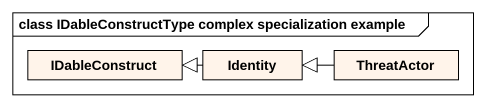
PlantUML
@startuml
mainframe class IDableConstructType complex specialization example
hide circle
hide empty members
class IDableConstruct #FFF4EA
class Identity #FFF4EA
class ThreatActor #FFF4EA
Identity -left-|> IDableConstruct
ThreatActor -left-|> Identity
@enduml
